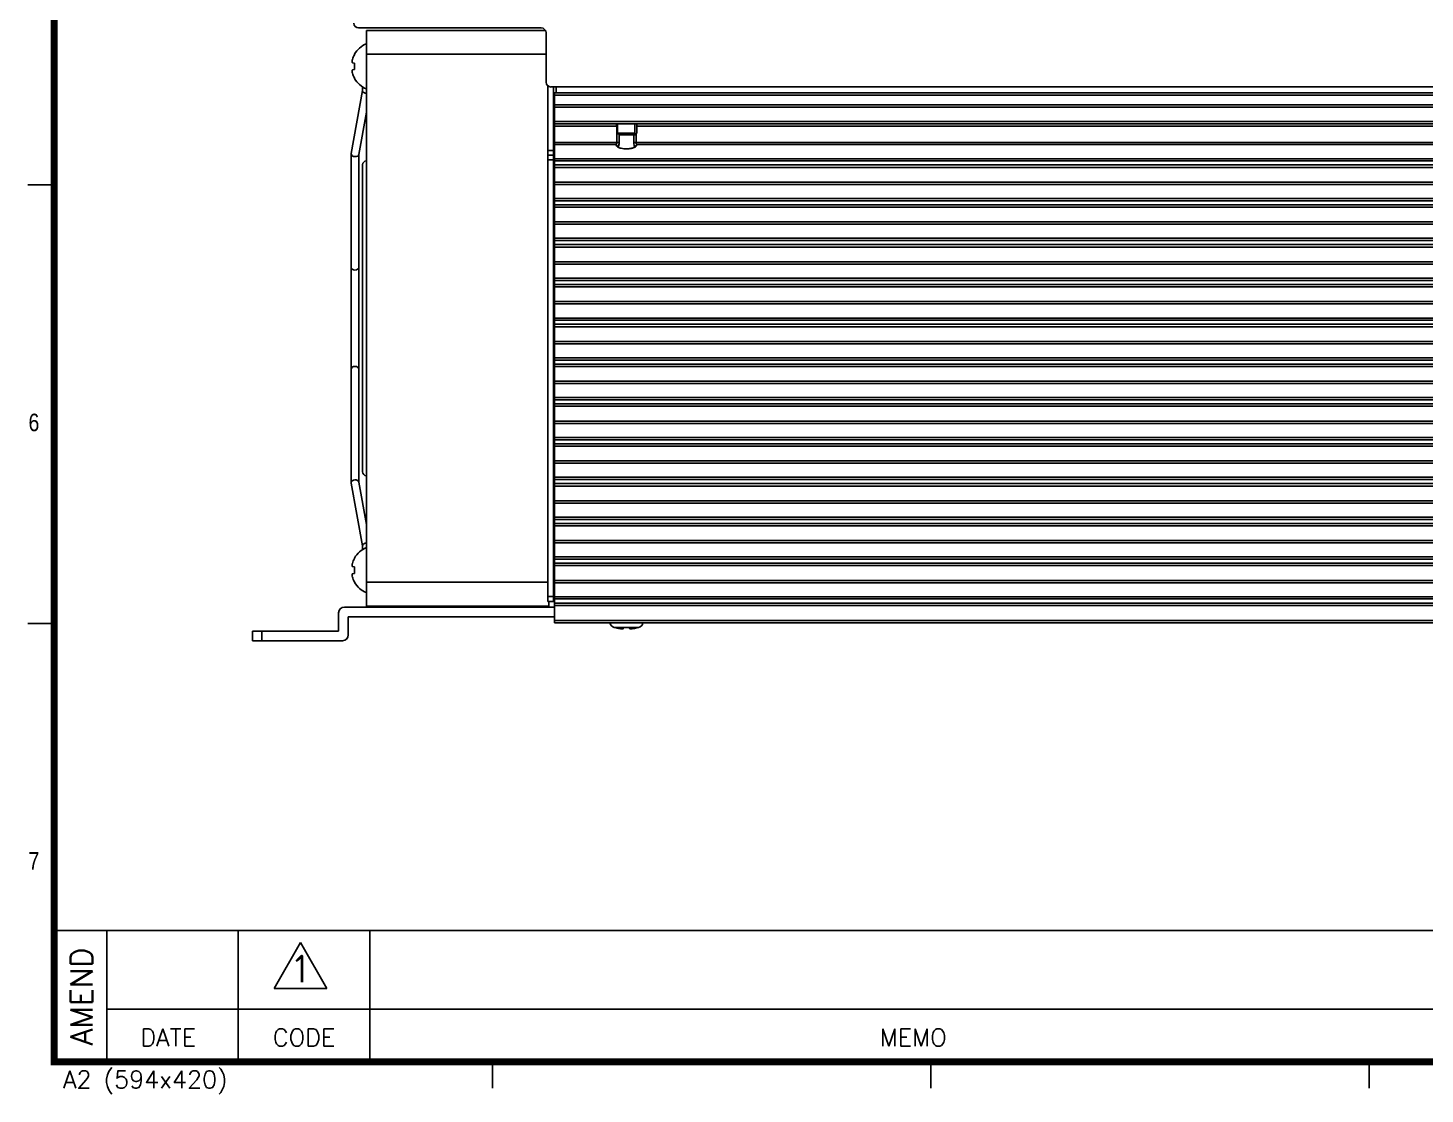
# Model space of a CAD drawing. Extents: x -425 to 6552, y -3049 to 3105.
# Drawn here: x 350.9 to 510.3, y -1937.1 to -1815.5 of the extents above; entities that cross this region are included whole.
import ezdxf
from ezdxf.enums import TextEntityAlignment as Align

# ---------------------------------------------------------------- set-up
doc = ezdxf.new("R2010")
doc.units = 0
doc.layers.get('0').update_dxf_attribs({"linetype": 'CONTINUOUS'})
doc.styles.add('SIM', font='simplex')
doc.styles.get("Standard").update_dxf_attribs({"font": 'gulim.ttc', "width": 0.8, "height": 2})

msp = doc.modelspace()

# ---------------------------------------------------------------- linework, layer by layer
at = {"color": 7, "linetype": 'CONTINUOUS'}
for p, q in [((388.61, -1815.48), (409.45, -1815.48)), ((389.51, -1881.42), (389.51, -1815.76)), ((409.93, -1815.76), (389.51, -1815.76)), ((410, -1821.67), (410, -1816.03)), ((388.13, -1818.48), (388.13, -1818.53)), ((410, -1818.49), (389.51, -1818.49)), ((387.9, -1819.45), (388.13, -1819.49)), ((388.13, -1820.23), (387.9, -1820.27)), ((388.13, -1819.49), (388.13, -1820.23)), ((388.13, -1821.19), (388.13, -1821.24)), ((389.07, -1822.63), (387.76, -1829.79)), ((389.07, -1822.21), (389.07, -1822.63)), ((410.19, -1880.87), (410.19, -1822.08)), ((410.55, -1822.21), (530.38, -1822.21)), ((410.85, -1880.87), (410.85, -1822.21)), ((410.96, -1822.87), (410.96, -1883.33)), ((410.96, -1822.87), (411.15, -1822.87)), ((410.96, -1823.14), (531.33, -1823.14)), ((411.15, -1822.87), (411.15, -1822.21)), ((530.38, -1822.87), (411.15, -1822.87)), ((410.96, -1824.24), (531.33, -1824.24)), ((410.96, -1824.51), (531.33, -1824.51)), ((389.51, -1825.09), (388.63, -1829.91)), ((410.96, -1826.15), (531.33, -1826.15)), ((410.96, -1826.43), (531.33, -1826.43)), ((418.15, -1826.43), (418.15, -1827.47)), ((420.14, -1826.43), (420.14, -1827.47)), ((420.34, -1826.43), (420.34, -1827.47)), ((410.96, -1826.7), (418.15, -1826.7)), ((418.07, -1828.53), (418.07, -1826.7)), ((418.37, -1827.69), (418.15, -1827.47)), ((418.15, -1827.47), (420.14, -1827.47)), ((418.33, -1828.53), (418.33, -1827.64)), ((418.37, -1827.69), (420.12, -1827.69)), ((420, -1827.69), (420, -1828.53)), ((420.12, -1827.69), (420.34, -1827.47)), ((420.26, -1827.55), (420.26, -1828.53)), ((420.34, -1826.7), (521.95, -1826.7)), ((387.76, -1829.83), (387.76, -1829.79)), ((410.19, -1829.44), (410.85, -1829.44)), ((410.96, -1828.53), (418.33, -1828.53)), ((410.96, -1828.78), (417.99, -1828.78)), ((417.99, -1828.78), (418.26, -1829.04)), ((418.12, -1829.03), (418.26, -1829.03)), ((418.26, -1829.07), (418.26, -1829.04)), ((420, -1828.53), (522.29, -1828.53)), ((420.34, -1828.78), (420.07, -1829.04)), ((420.07, -1829.04), (420.07, -1829.07)), ((420.34, -1828.78), (521.95, -1828.78)), ((387.76, -1867.34), (387.76, -1829.83)), ((388.63, -1867.26), (388.63, -1829.91)), ((389.07, -1866.06), (389.07, -1831.12)), ((410.19, -1829.98), (410.85, -1829.98)), ((410.19, -1830.53), (410.85, -1830.53)), ((410.96, -1830.39), (531.33, -1830.39)), ((410.96, -1830.65), (531.33, -1830.65)), ((410.96, -1831.11), (531.33, -1831.11)), ((410.96, -1831.39), (531.33, -1831.39)), ((410.96, -1833.07), (531.33, -1833.07)), ((410.96, -1833.32), (531.33, -1833.32)), ((410.96, -1834.93), (531.33, -1834.93)), ((410.96, -1835.19), (531.33, -1835.19)), ((410.96, -1835.65), (531.33, -1835.65)), ((410.96, -1835.93), (531.33, -1835.93)), ((410.96, -1837.61), (531.33, -1837.61)), ((410.96, -1837.87), (531.33, -1837.87)), ((410.96, -1839.47), (531.33, -1839.47)), ((410.96, -1839.73), (531.33, -1839.73)), ((410.96, -1840.19), (531.33, -1840.19)), ((410.96, -1840.47), (531.33, -1840.47)), ((410.96, -1842.15), (531.33, -1842.15)), ((410.96, -1842.41), (531.33, -1842.41)), ((410.96, -1844.02), (531.33, -1844.02)), ((410.96, -1844.27), (531.33, -1844.27)), ((410.96, -1844.74), (531.33, -1844.74)), ((410.96, -1845.01), (531.33, -1845.01)), ((410.96, -1846.69), (531.33, -1846.69)), ((410.96, -1846.95), (531.33, -1846.95)), ((410.96, -1848.56), (531.33, -1848.56)), ((410.96, -1848.81), (531.33, -1848.81)), ((410.96, -1849.28), (531.33, -1849.28)), ((410.96, -1849.55), (531.33, -1849.55)), ((410.96, -1851.24), (531.33, -1851.24)), ((410.96, -1851.49), (531.33, -1851.49)), ((410.96, -1853.1), (531.33, -1853.1)), ((410.96, -1853.35), (531.33, -1853.35)), ((410.96, -1853.82), (531.33, -1853.82)), ((410.96, -1854.09), (531.33, -1854.09)), ((410.96, -1855.78), (531.33, -1855.78)), ((410.96, -1856.03), (531.33, -1856.03)), ((410.96, -1857.64), (531.33, -1857.64)), ((410.96, -1857.9), (531.33, -1857.9)), ((410.96, -1858.36), (531.33, -1858.36)), ((410.96, -1858.63), (531.33, -1858.63)), ((410.96, -1860.32), (531.33, -1860.32)), ((410.96, -1860.57), (531.33, -1860.57)), ((410.96, -1862.18), (531.33, -1862.18)), ((410.96, -1862.44), (531.33, -1862.44)), ((410.96, -1862.9), (531.33, -1862.9)), ((410.96, -1863.18), (531.33, -1863.18)), ((410.96, -1864.86), (531.33, -1864.86)), ((410.96, -1865.12), (531.33, -1865.12)), ((387.76, -1867.34), (387.76, -1867.38)), ((387.76, -1867.38), (389.07, -1874.55)), ((388.63, -1867.26), (389.51, -1872.09)), ((410.96, -1866.72), (531.33, -1866.72)), ((410.96, -1866.98), (531.33, -1866.98)), ((410.96, -1867.44), (531.33, -1867.44)), ((410.96, -1867.72), (531.33, -1867.72)), ((410.96, -1869.4), (531.33, -1869.4)), ((410.96, -1869.66), (531.33, -1869.66)), ((410.96, -1871.27), (531.33, -1871.27)), ((410.96, -1871.52), (531.33, -1871.52)), ((410.96, -1871.99), (531.33, -1871.99)), ((410.96, -1872.26), (531.33, -1872.26)), ((410.96, -1873.94), (531.33, -1873.94)), ((410.96, -1874.2), (531.33, -1874.2)), ((388.13, -1875.94), (388.13, -1875.99)), ((389.07, -1874.55), (389.07, -1874.96)), ((410.96, -1875.81), (531.33, -1875.81)), ((387.9, -1876.9), (388.13, -1876.94)), ((388.13, -1876.94), (388.13, -1877.69)), ((410.85, -1876.22), (410.96, -1876.22)), ((410.96, -1876.06), (531.33, -1876.06)), ((410.96, -1876.53), (531.33, -1876.53)), ((410.96, -1876.8), (531.33, -1876.8)), ((388.13, -1877.69), (387.9, -1877.73)), ((388.13, -1878.64), (388.13, -1878.69)), ((410.19, -1878.68), (389.51, -1878.68)), ((410.85, -1878.41), (410.96, -1878.41)), ((410.96, -1878.48), (531.33, -1878.48)), ((410.96, -1878.74), (531.33, -1878.74)), ((410.85, -1880.32), (410.19, -1880.32)), ((410.96, -1880.35), (531.33, -1880.35)), ((410.96, -1880.6), (531.33, -1880.6)), ((386.33, -1882.18), (386.33, -1884.26)), ((410.96, -1881.53), (386.99, -1881.53)), ((410.3, -1881.42), (389.51, -1881.42)), ((410.85, -1880.87), (410.19, -1880.87)), ((410.3, -1880.87), (410.3, -1881.42)), ((410.96, -1881.07), (531.33, -1881.07)), ((410.96, -1881.34), (531.33, -1881.34)), ((387.43, -1884.7), (387.43, -1882.62)), ((387.43, -1882.62), (410.96, -1882.62)), ((410.96, -1883.06), (531.33, -1883.06)), ((410.96, -1883.33), (531.33, -1883.33)), ((417.81, -1883.86), (417.77, -1883.85)), ((417.77, -1883.85), (420.56, -1883.85)), ((417.81, -1883.86), (417.86, -1883.86)), ((418.8, -1883.97), (418.82, -1883.86)), ((418.82, -1883.86), (419.51, -1883.86)), ((419.51, -1883.86), (419.53, -1883.97)), ((420.47, -1883.86), (420.52, -1883.86)), ((420.52, -1883.86), (420.56, -1883.85)), ((376.49, -1884.26), (376.49, -1885.36)), ((376.49, -1884.26), (386.33, -1884.26)), ((376.49, -1885.36), (386.77, -1885.36)), ((377.58, -1884.26), (377.58, -1885.36))]:
    msp.add_line(p, q, dxfattribs=at)
for p, q in [((353.89, -1833.39), (350.89, -1833.39)), ((353.89, -1883.39), (350.89, -1883.39)), ((353.89, -1918.39), (528.89, -1918.39)), ((359.89, -1918.39), (359.89, -1933.39)), ((374.89, -1918.39), (374.89, -1933.39)), ((389.89, -1918.39), (389.89, -1933.39)), ((381.99, -1919.78), (378.99, -1925.03)), ((381.99, -1919.78), (384.99, -1925.03)), ((378.99, -1925.03), (384.99, -1925.03)), ((528.89, -1927.39), (359.89, -1927.39)), ((403.89, -1933.39), (403.89, -1936.39)), ((453.89, -1933.39), (453.89, -1936.39)), ((503.89, -1933.39), (503.89, -1936.39))]:
    msp.add_line(p, q)
at = {"const_width": 0.8}
msp.add_lwpolyline([(903.89, -1553.39), (353.89, -1553.39), (353.89, -1933.39), (903.89, -1933.39)], close=True, dxfattribs=at)
at = {"color": 7, "linetype": 'CONTINUOUS'}
for centre, radius, start, end in [((388.61, -1814.94), 0.547, 180, 270), ((409.45, -1816.03), 0.547, 0, 90), ((390.59, -1819.86), 2.8, 151.7023, 163.9637), ((390.52, -1819.86), 2.76, 111.5019, 150.0855), ((390.59, -1819.86), 2.8, 196.0363, 208.2977), ((390.52, -1819.86), 2.76, 209.9145, 248.4981), ((410.55, -1821.67), 0.547, 180, 270), ((419.69, -1829.81), 3.66, 115.4898, 116.1201), ((419.76, -1823.53), 3.43, 240.6351, 242.0374), ((419.5, -1829.4), 3.21, 114.755, 115.4904), ((418.31, -1825.47), 1.08, 261.0788, 261.5963), ((419.51, -1830), 3.41, 113.4401, 114.9089), ((420.86, -1821.88), 5.74, 240.9326, 241.8387), ((419.51, -1830.38), 3.41, 113.4397, 114.9088), ((420.77, -1822.43), 5.55, 240.9216, 241.9745), ((418.49, -1829.07), 0.228, 179.9604, 188.681), ((419.84, -1829.07), 0.23, 351.2139, 359.856), ((389.51, -1831.08), 0.438, 90, 180), ((389.51, -1866.1), 0.438, 180, 270), ((390.59, -1877.31), 2.8, 151.7023, 163.9637), ((390.52, -1877.31), 2.76, 111.5019, 150.0855), ((390.59, -1877.32), 2.8, 196.0363, 208.2977), ((390.52, -1877.31), 2.76, 209.9145, 248.4981), ((386.99, -1882.18), 0.657, 90, 180), ((417.97, -1883.16), 0.719, 194.2417, 253.9084), ((419.16, -1878.95), 5.08, 255.0954, 261.2451), ((419.17, -1878.95), 5.08, 278.7549, 284.9046), ((420.36, -1883.16), 0.719, 286.0916, 345.7583), ((386.77, -1884.7), 0.657, 270, 0)]:
    msp.add_arc(centre, radius, start, end, dxfattribs=at)
for points, knots in [([(387.9, -1819.09), (387.89, -1819.13), (387.87, -1819.21), (387.86, -1819.31), (387.86, -1819.38), (387.87, -1819.42), (387.89, -1819.44), (387.9, -1819.45)], [0, 0, 0, 0, 0.363017, 0.67092, 0.790549, 0.883309, 1, 1, 1, 1]), ([(387.9, -1820.27), (387.89, -1820.28), (387.87, -1820.3), (387.86, -1820.34), (387.86, -1820.41), (387.87, -1820.51), (387.89, -1820.59), (387.9, -1820.63)], [0, 0, 0, 0, 0.116602, 0.20929, 0.328866, 0.636832, 1, 1, 1, 1]), ([(389.51, -1822.96), (389.4, -1822.95), (389.2, -1822.9), (389.07, -1822.71), (389.07, -1822.63)], [0, 0, 0, 0, 0.557768, 1, 1, 1, 1]), ([(418.07, -1826.7), (418.07, -1826.67), (418.06, -1826.6), (418.03, -1826.52), (418.01, -1826.47), (417.98, -1826.43), (417.99, -1826.43)], [0, 0, 0, 0, 0.355639, 0.682938, 0.909727, 1, 1, 1, 1]), ([(418.08, -1826.9), (418.09, -1826.9), (418.11, -1826.91), (418.13, -1826.91), (418.15, -1826.92)], [0, 0, 0, 0, 0.175363, 1, 1, 1, 1]), ([(418.08, -1827.28), (418.09, -1827.29), (418.11, -1827.29), (418.13, -1827.3), (418.15, -1827.3)], [0, 0, 0, 0, 0.175363, 1, 1, 1, 1]), ([(420.14, -1827.47), (420.12, -1827.48), (420.05, -1827.56), (419.97, -1827.63), (419.92, -1827.69)], [0, 0, 0, 0, 0.252581, 1, 1, 1, 1]), ([(418.07, -1828.98), (418.05, -1828.96), (418, -1828.91), (417.98, -1828.83), (417.99, -1828.78)], [0, 0, 0, 0, 0.291823, 1, 1, 1, 1]), ([(417.99, -1828.78), (418.01, -1828.75), (418.05, -1828.67), (418.07, -1828.58), (418.07, -1828.53)], [0, 0, 0, 0, 0.429624, 1, 1, 1, 1]), ([(419.16, -1829.27), (418.97, -1829.27), (418.61, -1829.23), (418.25, -1829.12), (418.13, -1829.03)], [0, 0, 0, 0, 0.555453, 1, 1, 1, 1]), ([(418.26, -1829.04), (418.27, -1829.03), (418.27, -1828.99), (418.28, -1828.95), (418.29, -1828.92)], [0, 0, 0, 0, 0.191902, 1, 1, 1, 1]), ([(418.29, -1828.92), (418.29, -1828.89), (418.31, -1828.76), (418.33, -1828.63), (418.33, -1828.53)], [0, 0, 0, 0, 0.229649, 1, 1, 1, 1]), ([(419.86, -1829.18), (419.81, -1829.19), (419.58, -1829.25), (419.34, -1829.27), (419.16, -1829.27)], [0, 0, 0, 0, 0.234697, 1, 1, 1, 1]), ([(420.26, -1828.98), (420.24, -1829), (420.12, -1829.09), (419.98, -1829.15), (419.86, -1829.18)], [0, 0, 0, 0, 0.207079, 1, 1, 1, 1]), ([(420, -1828.53), (420, -1828.63), (420.02, -1828.8), (420.06, -1828.97), (420.07, -1829.04)], [0, 0, 0, 0, 0.595928, 1, 1, 1, 1]), ([(420.26, -1828.53), (420.26, -1828.58), (420.28, -1828.67), (420.32, -1828.75), (420.34, -1828.78)], [0, 0, 0, 0, 0.579885, 1, 1, 1, 1]), ([(420.34, -1828.78), (420.35, -1828.83), (420.32, -1828.91), (420.28, -1828.96), (420.26, -1828.98)], [0, 0, 0, 0, 0.711979, 1, 1, 1, 1]), ([(388.2, -1830.16), (388.09, -1830.16), (387.89, -1830.11), (387.76, -1829.92), (387.76, -1829.83)], [0, 0, 0, 0, 0.557766, 1, 1, 1, 1]), ([(388.54, -1830.06), (388.52, -1830.08), (388.42, -1830.14), (388.29, -1830.17), (388.2, -1830.16)], [0, 0, 0, 0, 0.229438, 1, 1, 1, 1]), ([(388.63, -1829.91), (388.62, -1829.95), (388.59, -1830.01), (388.55, -1830.05), (388.54, -1830.06)], [0, 0, 0, 0, 0.733246, 1, 1, 1, 1]), ([(388.2, -1843.09), (388.09, -1843.09), (387.89, -1843.05), (387.76, -1842.87), (387.76, -1842.78)], [0, 0, 0, 0, 0.559768, 1, 1, 1, 1]), ([(388.63, -1842.78), (388.63, -1842.87), (388.5, -1843.05), (388.3, -1843.09), (388.2, -1843.09)], [0, 0, 0, 0, 0.440232, 1, 1, 1, 1]), ([(388.2, -1854.08), (388.09, -1854.08), (387.89, -1854.12), (387.76, -1854.31), (387.76, -1854.39)], [0, 0, 0, 0, 0.559768, 1, 1, 1, 1]), ([(388.63, -1854.39), (388.63, -1854.31), (388.5, -1854.12), (388.3, -1854.08), (388.2, -1854.08)], [0, 0, 0, 0, 0.440232, 1, 1, 1, 1]), ([(388.2, -1867.01), (388.09, -1867.02), (387.89, -1867.07), (387.76, -1867.26), (387.76, -1867.34)], [0, 0, 0, 0, 0.557766, 1, 1, 1, 1]), ([(388.54, -1867.12), (388.52, -1867.1), (388.42, -1867.03), (388.29, -1867.01), (388.2, -1867.01)], [0, 0, 0, 0, 0.229438, 1, 1, 1, 1]), ([(388.63, -1867.26), (388.62, -1867.22), (388.59, -1867.17), (388.55, -1867.13), (388.54, -1867.12)], [0, 0, 0, 0, 0.733246, 1, 1, 1, 1]), ([(389.51, -1874.22), (389.4, -1874.22), (389.2, -1874.28), (389.07, -1874.46), (389.07, -1874.55)], [0, 0, 0, 0, 0.557768, 1, 1, 1, 1]), ([(387.9, -1876.54), (387.89, -1876.58), (387.87, -1876.67), (387.86, -1876.77), (387.86, -1876.83), (387.87, -1876.87), (387.89, -1876.9), (387.9, -1876.9)], [0, 0, 0, 0, 0.363017, 0.67092, 0.790549, 0.883309, 1, 1, 1, 1]), ([(387.9, -1877.73), (387.89, -1877.73), (387.87, -1877.76), (387.86, -1877.8), (387.86, -1877.86), (387.87, -1877.96), (387.89, -1878.04), (387.9, -1878.09)], [0, 0, 0, 0, 0.116602, 0.20929, 0.328866, 0.636832, 1, 1, 1, 1]), ([(418.39, -1883.97), (418.44, -1883.98), (418.54, -1883.99), (418.65, -1884), (418.72, -1884), (418.76, -1883.99), (418.78, -1883.99), (418.79, -1883.98), (418.8, -1883.98), (418.8, -1883.97)], [0, 0, 0, 0, 0.372892, 0.688959, 0.811056, 0.90357, 0.93817, 0.965147, 1, 1, 1, 1]), ([(419.53, -1883.97), (419.53, -1883.98), (419.54, -1883.98), (419.55, -1883.99), (419.57, -1883.99), (419.61, -1884), (419.68, -1884), (419.79, -1883.99), (419.89, -1883.98), (419.94, -1883.97)], [0, 0, 0, 0, 0.034835, 0.0618, 0.096392, 0.188885, 0.310967, 0.627054, 1, 1, 1, 1])]:
    msp.add_open_spline(points, degree=3, knots=knots, dxfattribs=at)
for points in [[(420.34, -1826.44), (420.33, -1826.46), (420.33, -1826.47), (420.32, -1826.48)], [(418.13, -1829.03), (418.1, -1829.01), (418.08, -1829), (418.07, -1828.98)]]:
    msp.add_open_spline(points, degree=3, dxfattribs=at)

# ---------------------------------------------------------------- texts
at = {"width": 0.85}
for s, p in [('6', (350.95, -1861.47)), ('7', (350.95, -1911.47))]:
    msp.add_text(s, height=2, dxfattribs=at).set_placement(p)
at = {"style": 'SIM'}
msp.add_text('AMEND', height=2.5, rotation=90, dxfattribs=at).set_placement((358.25, -1925.94), align=Align.CENTER)
for s, height, p in [('1', 3, (381.99, -1922.78)), ('DATE', 2, (366.89, -1930.6)), ('CODE', 2, (382.39, -1930.6)), ('MEMO', 2, (451.89, -1930.6))]:
    msp.add_text(s, height=height, dxfattribs=at).set_placement(p, align=Align.MIDDLE)
msp.add_text('A2 (594x420)', height=2, dxfattribs=at).set_placement((354.89, -1936.39))

doc.saveas('drawing.dxf')
